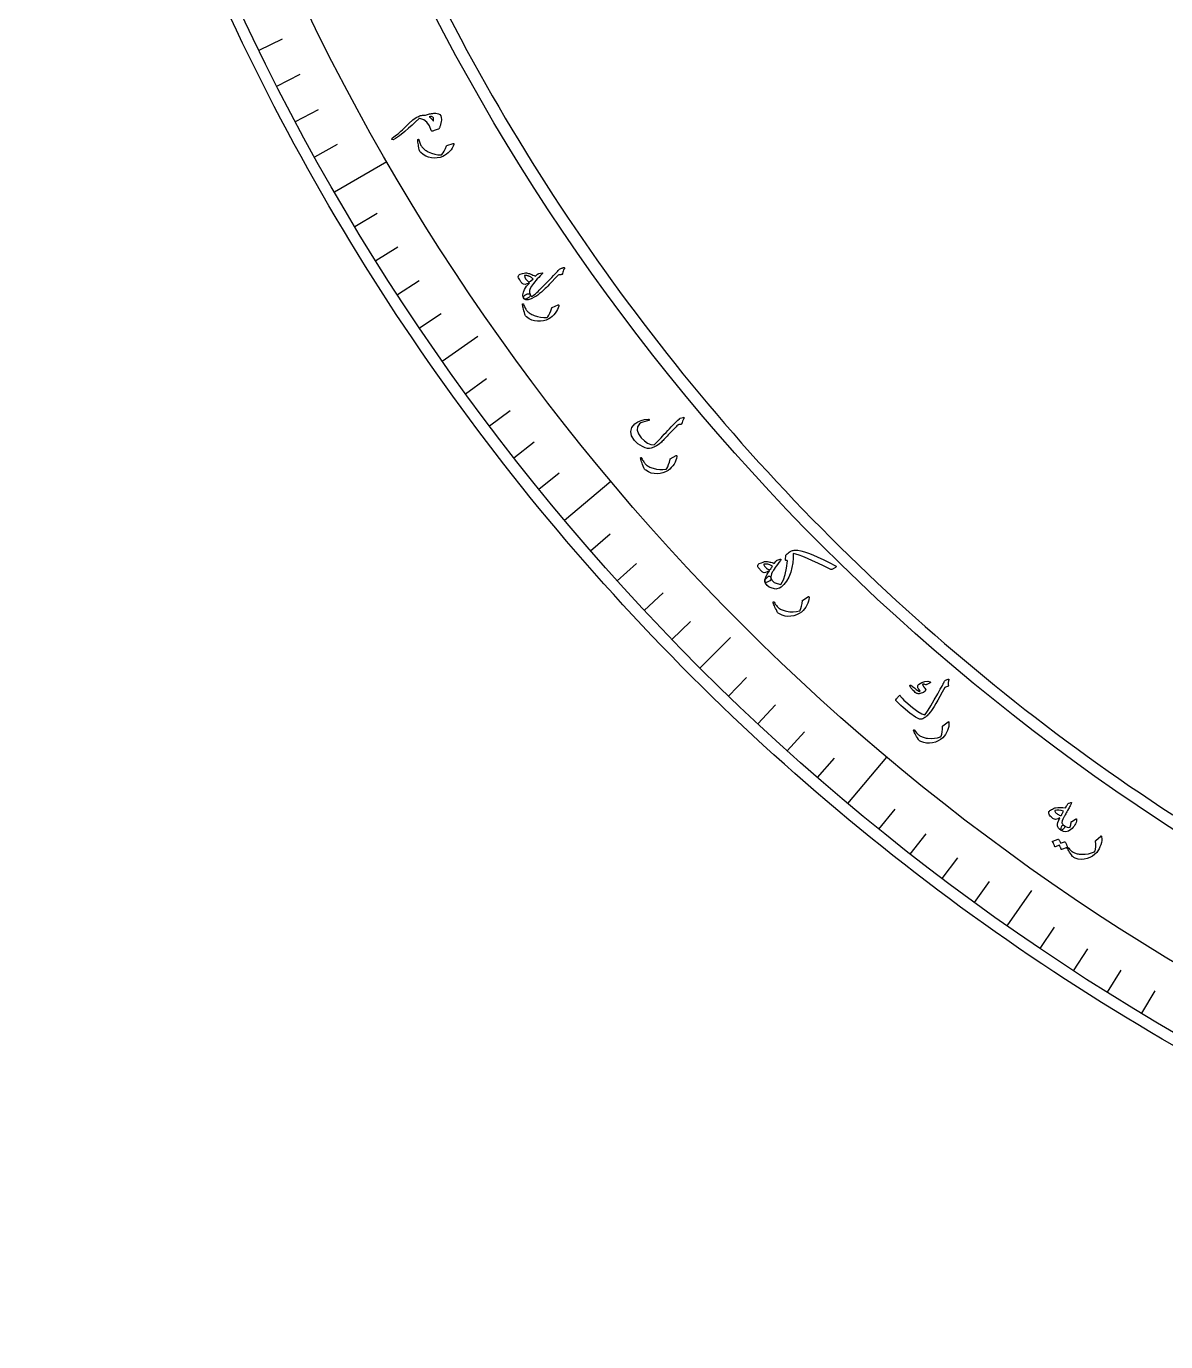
# Model space of a CAD drawing. Header units: millimetres. Extents: x -75 to 75, y -75 to 97.
# Drawn here: x -74.62 to -37.65, y -74.62 to -31.94 of the extents above; entities that cross this region are included whole.
import ezdxf

# ---------------------------------------------------------------- set-up
doc = ezdxf.new("R2010")
doc.units = ezdxf.units.MM
for name, color, linetype in [('CUT_INNER', 6, 'Continuous'), ('CUT_OUTER', 1, 'Continuous'), ('ENGRAVE', 7, 'Continuous'), ('ENGRAVE_FINE', 8, 'Continuous'), ('TEXT', 5, 'Continuous')]:
    doc.layers.add(name, color=color, linetype=linetype)

msp = doc.modelspace()

# ---------------------------------------------------------------- linework, layer by layer
at = {"layer": 'CUT_INNER'}
msp.add_lwpolyline([(-60.9143, -31.6045), (-60.7192, -31.9776), (-60.5218, -32.3496), (-60.3222, -32.7203), (-60.1203, -33.0899), (-59.9161, -33.4581), (-59.7097, -33.8251), (-59.501, -34.1909), (-59.2901, -34.5553), (-59.077, -34.9185), (-58.8616, -35.2803), (-58.644, -35.6408), (-58.4243, -36), (-58.2023, -36.3578), (-57.9781, -36.7142), (-57.7517, -37.0693), (-57.5232, -37.4229), (-57.2925, -37.7752), (-57.0596, -38.126), (-56.8246, -38.4754), (-56.5874, -38.8233), (-56.3482, -39.1698), (-56.1068, -39.5148), (-55.8632, -39.8584), (-55.6176, -40.2004), (-55.3699, -40.5409), (-55.1201, -40.8799), (-54.8682, -41.2173), (-54.6143, -41.5532), (-54.3583, -41.8875), (-54.1003, -42.2203), (-53.8402, -42.5514), (-53.5781, -42.881), (-53.314, -43.2089), (-53.0478, -43.5352), (-52.7797, -43.8599), (-52.5096, -44.1829), (-52.2375, -44.5043), (-51.9635, -44.824), (-51.6874, -45.142), (-51.4095, -45.4583), (-51.1296, -45.7729), (-50.8478, -46.0857), (-50.564, -46.3969), (-50.2784, -46.7062), (-49.9909, -47.0139), (-49.7015, -47.3197), (-49.4102, -47.6238), (-49.117, -47.9261), (-48.822, -48.2265), (-48.5252, -48.5252), (-48.2265, -48.822), (-47.9261, -49.117), (-47.6238, -49.4102), (-47.3197, -49.7015), (-47.0139, -49.9909), (-46.7062, -50.2784), (-46.3969, -50.564), (-46.0857, -50.8478), (-45.7729, -51.1296), (-45.4583, -51.4095), (-45.142, -51.6874), (-44.824, -51.9635), (-44.5043, -52.2375), (-44.1829, -52.5096), (-43.8599, -52.7797), (-43.5352, -53.0478), (-43.2089, -53.314), (-42.881, -53.5781), (-42.5514, -53.8402), (-42.2203, -54.1003), (-41.8875, -54.3583), (-41.5532, -54.6143), (-41.2173, -54.8682), (-40.8799, -55.1201), (-40.5409, -55.3699), (-40.2004, -55.6176), (-39.8584, -55.8632), (-39.5148, -56.1068), (-39.1698, -56.3482), (-38.8233, -56.5874), (-38.4754, -56.8246), (-38.126, -57.0596), (-37.7752, -57.2925), (-37.4229, -57.5232)], dxfattribs=at)
at = {"layer": 'CUT_OUTER'}
msp.add_lwpolyline([(-37.3671, -65.0285), (-37.7654, -64.798), (-38.1623, -64.565), (-38.5577, -64.3296), (-38.9517, -64.0918), (-39.3442, -63.8516), (-39.7353, -63.609), (-40.1248, -63.364), (-40.5129, -63.1166), (-40.8994, -62.8669), (-41.2843, -62.6147), (-41.6678, -62.3602), (-42.0496, -62.1034), (-42.4299, -61.8442), (-42.8086, -61.5827), (-43.1856, -61.3189), (-43.561, -61.0527), (-43.9348, -60.7843), (-44.307, -60.5136), (-44.6774, -60.2406), (-45.0462, -59.9653), (-45.4133, -59.6878), (-45.7787, -59.408), (-46.1424, -59.126), (-46.5043, -58.8417), (-46.8645, -58.5553), (-47.2229, -58.2666), (-47.5795, -57.9758), (-47.9343, -57.6828), (-48.2874, -57.3875), (-48.6386, -57.0902), (-48.988, -56.7907), (-49.3355, -56.489), (-49.6812, -56.1852), (-50.025, -55.8793), (-50.3669, -55.5713), (-50.707, -55.2612), (-51.0451, -54.9491), (-51.3813, -54.6348), (-51.7155, -54.3185), (-52.0479, -54.0002), (-52.3782, -53.6798), (-52.7066, -53.3574), (-53.033, -53.033), (-53.3574, -52.7066), (-53.6798, -52.3782), (-54.0002, -52.0479), (-54.3185, -51.7155), (-54.6348, -51.3813), (-54.9491, -51.0451), (-55.2612, -50.707), (-55.5713, -50.3669), (-55.8793, -50.025), (-56.1852, -49.6812), (-56.489, -49.3355), (-56.7907, -48.988), (-57.0902, -48.6386), (-57.3875, -48.2874), (-57.6828, -47.9343), (-57.9758, -47.5795), (-58.2666, -47.2229), (-58.5553, -46.8645), (-58.8417, -46.5043), (-59.126, -46.1424), (-59.408, -45.7787), (-59.6878, -45.4133), (-59.9653, -45.0462), (-60.2406, -44.6774), (-60.5136, -44.307), (-60.7843, -43.9348), (-61.0527, -43.561), (-61.3189, -43.1856), (-61.5827, -42.8086), (-61.8442, -42.4299), (-62.1034, -42.0496), (-62.3602, -41.6678), (-62.6147, -41.2843), (-62.8669, -40.8994), (-63.1166, -40.5129), (-63.364, -40.1248), (-63.609, -39.7353), (-63.8516, -39.3442), (-64.0918, -38.9517), (-64.3296, -38.5577), (-64.565, -38.1623), (-64.798, -37.7654), (-65.0285, -37.3671), (-65.2565, -36.9674), (-65.4821, -36.5663), (-65.7053, -36.1638), (-65.9259, -35.7599), (-66.1441, -35.3548), (-66.3598, -34.9482), (-66.573, -34.5404), (-66.7837, -34.1313), (-66.9918, -33.7208), (-67.1975, -33.3092), (-67.4006, -32.8962), (-67.6012, -32.482), (-67.7992, -32.0666), (-67.9947, -31.65)], dxfattribs=at)
at = {"layer": 'ENGRAVE'}
for points in [[(-64.6207, -37.3087), (-62.9202, -36.327)], [(-61.1231, -42.7988), (-59.9742, -41.9944)], [(-57.1603, -47.9632), (-55.6562, -46.7011)], [(-52.7625, -52.7625), (-51.7708, -51.7708)], [(-47.9632, -57.1603), (-46.7011, -55.6562)], [(-42.7988, -61.1231), (-41.9944, -59.9742)]]:
    msp.add_lwpolyline(points, dxfattribs=at)
for radius in [74.6175, 72.654, 69.0075]:
    msp.add_circle((0, 0), radius, dxfattribs=at)
at = {"layer": 'ENGRAVE_FINE'}
for points in [[(-67.0658, -32.7102), (-66.3094, -32.3413)], [(-66.4847, -33.8756), (-65.7349, -33.4936)], [(-65.8833, -35.0308), (-65.1403, -34.6357)], [(-65.2619, -36.1753), (-64.5259, -35.7673)], [(-63.9597, -38.4309), (-63.2384, -37.9974)], [(-63.2792, -39.5413), (-62.5656, -39.0953)], [(-62.5795, -40.6396), (-61.8738, -40.1813)], [(-61.8607, -41.7256), (-61.1631, -41.255)], [(-60.3668, -43.8591), (-59.686, -43.3644)], [(-59.5922, -44.9059), (-58.9201, -44.3995)], [(-58.7994, -45.9391), (-58.1363, -45.421)], [(-57.9887, -46.9583), (-57.3347, -46.4287)], [(-56.3145, -48.9535), (-55.6795, -48.4014)], [(-55.4516, -49.9289), (-54.8263, -49.3658)], [(-54.5718, -50.889), (-53.9564, -50.3151)], [(-53.6753, -51.8337), (-53.07, -51.2491)], [(-51.8337, -53.6753), (-51.2491, -53.07)], [(-50.889, -54.5718), (-50.3151, -53.9564)], [(-49.9289, -55.4516), (-49.3658, -54.8263)], [(-48.9535, -56.3145), (-48.4014, -55.6795)], [(-46.9583, -57.9887), (-46.4287, -57.3347)], [(-45.9391, -58.7994), (-45.421, -58.1363)], [(-44.9059, -59.5922), (-44.3995, -58.9201)], [(-43.8591, -60.3668), (-43.3644, -59.686)], [(-41.7256, -61.8607), (-41.255, -61.1631)], [(-40.6396, -62.5795), (-40.1813, -61.8738)], [(-39.5413, -63.2792), (-39.0953, -62.5656)], [(-38.4309, -63.9597), (-37.9974, -63.2384)]]:
    msp.add_lwpolyline(points, dxfattribs=at)
at = {"layer": 'TEXT'}
for points in [[(-61.6638, -34.8215), (-61.6318, -34.81), (-61.5995, -34.7994), (-61.5668, -34.7896), (-61.5338, -34.7807), (-61.5006, -34.773), (-61.4673, -34.7668), (-61.4338, -34.7622), (-61.4002, -34.7592), (-61.3365, -34.7586), (-61.283, -34.765), (-61.2397, -34.7783), (-61.2067, -34.7985), (-61.1732, -34.839), (-61.1543, -34.8937), (-61.1497, -34.9627), (-61.1596, -35.046), (-61.1642, -35.0701), (-61.1696, -35.094), (-61.1756, -35.1177), (-61.1824, -35.1411), (-61.1898, -35.1646), (-61.1978, -35.188), (-61.2063, -35.2115), (-61.2155, -35.2351), (-61.2213, -35.2478), (-61.2282, -35.2581), (-61.2362, -35.2661), (-61.2453, -35.2716), (-61.2859, -35.2868), (-61.3223, -35.3002), (-61.3545, -35.3117), (-61.3824, -35.3215), (-61.4057, -35.3292), (-61.4239, -35.335), (-61.4371, -35.3388), (-61.4452, -35.3406), (-61.4567, -35.3401), (-61.4659, -35.3361), (-61.4729, -35.3288), (-61.4775, -35.318), (-61.5387, -35.1653), (-61.6205, -35.0489), (-61.723, -34.9687), (-61.8464, -34.9247), (-61.859, -34.9237), (-61.8701, -34.9253), (-61.8798, -34.9295), (-61.8881, -34.9361), (-61.9929, -35.038), (-62.1033, -35.1415), (-62.2195, -35.2465), (-62.3414, -35.3532), (-62.5088, -35.4907), (-62.6349, -35.5798), (-62.7198, -35.6203), (-62.7636, -35.6123), (-62.767, -35.6008), (-62.7629, -35.5879), (-62.7512, -35.5734), (-62.732, -35.5574), (-62.6898, -35.5275), (-62.6468, -35.495), (-62.6028, -35.4598), (-62.558, -35.422), (-62.5122, -35.3818), (-62.4654, -35.3396), (-62.4177, -35.2954), (-62.369, -35.2491), (-62.2055, -35.0941), (-62.0724, -34.9776), (-61.9698, -34.8994), (-61.8977, -34.8592), (-61.8614, -34.8456), (-61.827, -34.8348), (-61.7944, -34.8266), (-61.7638, -34.8213), (-61.7354, -34.8183), (-61.7092, -34.8173), (-61.6853, -34.8184), (-61.6638, -34.8215)], [(-61.5424, -34.8783), (-61.5258, -34.8913), (-61.5093, -34.9054), (-61.4928, -34.9208), (-61.4764, -34.9374), (-61.46, -34.9551), (-61.4439, -34.9738), (-61.4279, -34.9935), (-61.4121, -35.0143), (-61.406, -34.969), (-61.4059, -34.9329), (-61.4118, -34.9059), (-61.4236, -34.8881), (-61.4469, -34.8721), (-61.4745, -34.8652), (-61.5064, -34.8673), (-61.5424, -34.8783)], [(-60.7638, -35.7402), (-60.76, -35.7393), (-60.7566, -35.739), (-60.7538, -35.7393), (-60.7516, -35.7403), (-60.7482, -35.7451), (-60.7468, -35.7526), (-60.7474, -35.7629), (-60.7502, -35.7758), (-60.77, -35.8318), (-60.7985, -35.887), (-60.8357, -35.9412), (-60.8817, -35.9946), (-60.9346, -36.0463), (-60.99, -36.0916), (-61.048, -36.1305), (-61.1086, -36.163), (-61.196, -36.193), (-61.2864, -36.2105), (-61.3799, -36.2157), (-61.4764, -36.2084), (-61.572, -36.1879), (-61.6609, -36.1522), (-61.7431, -36.1014), (-61.8185, -36.0354), (-61.836, -36.0161), (-61.85, -35.9948), (-61.8607, -35.9715), (-61.8679, -35.9462), (-61.8799, -35.8853), (-61.8902, -35.83), (-61.8988, -35.7804), (-61.9058, -35.7364), (-61.9111, -35.6983), (-61.9147, -35.666), (-61.9165, -35.6396), (-61.9166, -35.6191), (-61.9157, -35.6143), (-61.9143, -35.6104), (-61.9124, -35.6075), (-61.9099, -35.6054), (-61.9062, -35.6038), (-61.9023, -35.6029), (-61.8982, -35.6029), (-61.894, -35.6036), (-61.8901, -35.6055), (-61.8869, -35.6087), (-61.8844, -35.6132), (-61.8827, -35.6191), (-61.8729, -35.6554), (-61.8624, -35.6894), (-61.8513, -35.7212), (-61.8394, -35.7507), (-61.8267, -35.7783), (-61.8131, -35.8041), (-61.7985, -35.8281), (-61.783, -35.8503), (-61.7658, -35.8715), (-61.7461, -35.8923), (-61.7241, -35.9128), (-61.6997, -35.933), (-61.6728, -35.9528), (-61.6432, -35.9721), (-61.611, -35.991), (-61.5762, -36.0093), (-61.4712, -36.0564), (-61.3679, -36.0888), (-61.2666, -36.1064), (-61.1671, -36.1094), (-61.1595, -36.1089), (-61.1518, -36.1065), (-61.144, -36.1022), (-61.1361, -36.096), (-61.0966, -36.047), (-61.0579, -35.9839), (-61.0199, -35.9066), (-60.9825, -35.8153), (-60.9795, -35.8105), (-60.9765, -35.8069), (-60.9733, -35.8044), (-60.9701, -35.8031)], [(-58.2324, -40.3718), (-58.2745, -40.4448), (-58.2952, -40.514), (-58.2946, -40.5794), (-58.2727, -40.6409), (-58.2674, -40.6582), (-58.2696, -40.6766), (-58.2793, -40.6961), (-58.2966, -40.7167), (-58.3068, -40.7261), (-58.3175, -40.7352), (-58.3288, -40.744), (-58.3406, -40.7526), (-58.3529, -40.7605), (-58.3659, -40.7676), (-58.3794, -40.7739), (-58.3936, -40.7793), (-58.4179, -40.7866), (-58.4376, -40.7894), (-58.4529, -40.7878), (-58.4635, -40.7817), (-58.4837, -40.7527), (-58.4979, -40.7212), (-58.5063, -40.6872), (-58.5086, -40.6508), (-58.4926, -40.566), (-58.4519, -40.4739), (-58.3866, -40.3746), (-58.2967, -40.268), (-58.3739, -40.2964), (-58.4357, -40.3102), (-58.482, -40.3095), (-58.5129, -40.2943), (-58.5245, -40.2826), (-58.5362, -40.2697), (-58.548, -40.2559), (-58.5598, -40.2409), (-58.5718, -40.2248), (-58.5841, -40.2074), (-58.5966, -40.1887), (-58.6093, -40.1688), (-58.6315, -40.1313), (-58.6467, -40.1011), (-58.655, -40.0784), (-58.6563, -40.063), (-58.6503, -40.0322), (-58.639, -40.0084), (-58.6223, -39.9914), (-58.6003, -39.9814), (-58.5237, -39.9614), (-58.463, -39.9481), (-58.418, -39.9414), (-58.3888, -39.9413), (-58.3566, -39.9462), (-58.3232, -39.9536), (-58.2888, -39.9634), (-58.2534, -39.9757), (-58.2169, -39.9903), (-58.1794, -40.0075), (-58.1408, -40.027), (-58.1012, -40.049), (-58.0392, -39.991), (-58.0315, -39.9845), (-58.0243, -39.9785), (-58.0177, -39.9731), (-58.0116, -39.9682), (-58.006, -39.9641), (-58.0007, -39.961), (-57.9956, -39.9588), (-57.9909, -39.9577), (-57.886, -39.9361), (-57.8704, -39.9356), (-57.8658, -39.9431), (-57.8724, -39.9586), (-57.89, -39.982), (-57.9425, -40.0329), (-57.9921, -40.0833), (-58.0389, -40.1332), (-58.0828, -40.1826), (-58.124, -40.2313), (-58.1627, -40.2791), (-58.1988, -40.3259), (-58.2324, -40.3718)], [(-57.1893, -39.7668), (-57.1789, -39.7641), (-57.1701, -39.7641), (-57.1629, -39.7669), (-57.1574, -39.7723), (-57.1544, -39.7786), (-57.1539, -39.7856), (-57.1557, -39.7933), (-57.1599, -39.8017), (-57.1843, -39.8411), (-57.2026, -39.8807), (-57.2148, -39.9204), (-57.2207, -39.9602), (-57.2252, -39.975), (-57.2341, -39.9859), (-57.2472, -39.9929), (-57.2648, -39.996), (-57.2746, -39.9965), (-57.2846, -39.9969), (-57.2946, -39.9972), (-57.3047, -39.9974), (-57.3149, -39.9976), (-57.3249, -39.9978), (-57.3348, -39.9982), (-57.3447, -39.9987), (-57.3607, -40.0113), (-57.4017, -40.0518), (-57.4677, -40.1201), (-57.5585, -40.2165), (-57.6084, -40.2695), (-57.6554, -40.3191), (-57.6996, -40.3652), (-57.7409, -40.4077), (-57.7795, -40.4465), (-57.8152, -40.4813), (-57.848, -40.5123), (-57.8779, -40.5394), (-57.9067, -40.5641), (-57.9359, -40.5883), (-57.9655, -40.6118), (-57.9956, -40.6346), (-58.0262, -40.6569), (-58.0576, -40.6787), (-58.0895, -40.7), (-58.1222, -40.7207), (-58.2368, -40.7831), (-58.3316, -40.8139), (-58.4066, -40.813), (-58.4618, -40.7805), (-58.4789, -40.7573), (-58.4854, -40.7338), (-58.4812, -40.7099), (-58.4664, -40.6858), (-58.4447, -40.6635), (-58.4197, -40.6455), (-58.3915, -40.6317), (-58.36, -40.622), (-58.3285, -40.6165), (-58.3037, -40.6175), (-58.2855, -40.6251), (-58.2739, -40.6391), (-58.2667, -40.6512), (-58.2602, -40.662), (-58.2544, -40.6716), (-58.2494, -40.6798), (-58.2447, -40.6868), (-58.2402, -40.6924), (-58.2359, -40.6967), (-58.2317, -40.6996), (-58.2007, -40.6895), (-58.16, -40.6649), (-58.1096, -40.6258), (-58.0495, -40.5723), (-58.0146, -40.5391), (-57.9752, -40.5005), (-57.931, -40.4564), (-57.8823, -40.4069), (-57.8286, -40.3519), (-57.77, -40.2915), (-57.7062, -40.2258), (-57.6375, -40.1546), (-57.5703, -40.085), (-57.5114, -40.0237), (-57.4607, -39.9707), (-57.4183, -39.9261), (-57.3841, -39.8898), (-57.3581, -39.8621), (-57.3401, -39.8429), (-57.3304, -39.8321), (-57.3167, -39.8193), (-57.3004, -39.8082), (-57.2814, -39.7986), (-57.2596, -39.7905), (-57.2482, -39.7874), (-57.2375, -39.7843), (-57.2276, -39.7812), (-57.2184, -39.7782), (-57.21, -39.7753), (-57.2023, -39.7724), (-57.1954, -39.7696), (-57.1893, -39.7668)], [(-58.1791, -40.1281), (-58.1912, -40.1183), (-58.2041, -40.1084), (-58.2177, -40.0984), (-58.2321, -40.0882), (-58.2474, -40.0782), (-58.2639, -40.0687), (-58.2817, -40.0598), (-58.3007, -40.0514), (-58.3194, -40.0432), (-58.3383, -40.0364), (-58.3572, -40.0309), (-58.3761, -40.0267), (-58.395, -40.0239), (-58.4138, -40.0227), (-58.4326, -40.0229), (-58.4512, -40.0247), (-58.4419, -40.0765), (-58.4173, -40.127), (-58.3773, -40.1762), (-58.3219, -40.224), (-58.3092, -40.2287), (-58.2943, -40.228), (-58.277, -40.2218), (-58.2575, -40.2103)], [(-57.3612, -40.9793), (-57.3574, -40.978), (-57.3541, -40.9775), (-57.3513, -40.9776), (-57.349, -40.9783), (-57.3451, -40.9828), (-57.3431, -40.9902), (-57.3428, -41.0004), (-57.3444, -41.0136), (-57.3591, -41.0711), (-57.3827, -41.1286), (-57.415, -41.1859), (-57.456, -41.2431), (-57.5041, -41.2993), (-57.5553, -41.3493), (-57.6097, -41.3932), (-57.6672, -41.431), (-57.7516, -41.4685), (-57.8401, -41.4941), (-57.9327, -41.5075), (-58.0295, -41.5088), (-58.1265, -41.4968), (-58.2182, -41.4691), (-58.3046, -41.4257), (-58.3855, -41.3667), (-58.4047, -41.349), (-58.4206, -41.329), (-58.4332, -41.3068), (-58.4427, -41.2823), (-58.46, -41.2226), (-58.4751, -41.1685), (-58.4881, -41.1198), (-58.499, -41.0767), (-58.5077, -41.0391), (-58.5141, -41.0072), (-58.5182, -40.9811), (-58.5201, -40.9607), (-58.5196, -40.9558), (-58.5186, -40.9519), (-58.5169, -40.9488), (-58.5146, -40.9465), (-58.5111, -40.9445), (-58.5073, -40.9433), (-58.5033, -40.9429), (-58.499, -40.9433), (-58.4949, -40.9448), (-58.4914, -40.9477), (-58.4886, -40.952), (-58.4863, -40.9577), (-58.4734, -40.993), (-58.46, -41.0259), (-58.446, -41.0566), (-58.4316, -41.085), (-58.4165, -41.1113), (-58.4007, -41.1358), (-58.384, -41.1584), (-58.3665, -41.1792), (-58.3475, -41.1988), (-58.3261, -41.2178), (-58.3024, -41.2363), (-58.2763, -41.2542), (-58.2477, -41.2715), (-58.2166, -41.2882), (-58.1828, -41.3041), (-58.1466, -41.3193), (-58.0377, -41.3569), (-57.932, -41.38), (-57.8295, -41.3886), (-57.7301, -41.3828), (-57.7226, -41.3816), (-57.7151, -41.3785), (-57.7077, -41.3735), (-57.7004, -41.3667), (-57.6654, -41.3144), (-57.6325, -41.2481), (-57.6014, -41.1677), (-57.5723, -41.0734), (-57.5698, -41.0684), (-57.5671, -41.0645), (-57.5642, -41.0618), (-57.5611, -41.0603)], [(-53.3058, -44.6265), (-53.2986, -44.6252), (-53.2921, -44.6258), (-53.2863, -44.6284), (-53.2813, -44.6329), (-53.2779, -44.6388), (-53.277, -44.6455), (-53.2785, -44.6528), (-53.2825, -44.6609), (-53.307, -44.7065), (-53.3257, -44.7489), (-53.3385, -44.7882), (-53.3454, -44.8242), (-53.3488, -44.836), (-53.3566, -44.8451), (-53.3687, -44.8514), (-53.3853, -44.855), (-53.394, -44.8557), (-53.4024, -44.8565), (-53.4104, -44.8574), (-53.4181, -44.8582), (-53.4253, -44.8591), (-53.4319, -44.8597), (-53.438, -44.8602), (-53.4435, -44.8606), (-53.4532, -44.8617), (-53.4631, -44.865), (-53.4733, -44.8704), (-53.4836, -44.8781), (-53.5098, -44.9033), (-53.538, -44.9312), (-53.5682, -44.9618), (-53.6004, -44.9951), (-53.6347, -45.031), (-53.6712, -45.0694), (-53.7098, -45.1103), (-53.7506, -45.1538), (-53.7908, -45.1978), (-53.8288, -45.2389), (-53.8647, -45.277), (-53.8984, -45.3121), (-53.9301, -45.3444), (-53.9596, -45.3741), (-53.9871, -45.4012), (-54.0125, -45.4258), (-54.0905, -45.4949), (-54.1715, -45.552), (-54.2556, -45.5968), (-54.3428, -45.6293), (-54.4019, -45.6391), (-54.4685, -45.6337), (-54.5429, -45.6129), (-54.6249, -45.5767), (-54.7059, -45.5308), (-54.7761, -45.4827), (-54.8354, -45.4324), (-54.8838, -45.3799), (-54.9785, -45.2266), (-55.0079, -45.0855), (-54.9721, -44.9567), (-54.8712, -44.8402), (-54.7778, -44.7757), (-54.6733, -44.7285), (-54.5577, -44.6985), (-54.4311, -44.6857), (-54.423, -44.6859), (-54.4165, -44.6878), (-54.4116, -44.6914), (-54.4084, -44.6968), (-54.4062, -44.7034), (-54.4056, -44.7093), (-54.4066, -44.7145), (-54.4092, -44.719), (-54.4139, -44.7246), (-54.4194, -44.7288), (-54.4258, -44.7316), (-54.4329, -44.7331), (-54.5358, -44.7555), (-54.6185, -44.7805), (-54.6811, -44.8082), (-54.7234, -44.8387), (-54.7878, -44.9369), (-54.8002, -45.0452), (-54.7603, -45.1635), (-54.6681, -45.2917), (-54.5656, -45.3912), (-54.461, -45.4612), (-54.3546, -45.5017), (-54.2464, -45.5126), (-54.2193, -45.4878), (-54.1884, -45.4581), (-54.1534, -45.4236), (-54.1145, -45.3842), (-54.0716, -45.3398), (-54.0247, -45.2901), (-53.9738, -45.2353), (-53.9189, -45.1752), (-53.8616, -45.1139), (-53.8049, -45.0539), (-53.749, -44.9952), (-53.6937, -44.9377), (-53.6389, -44.8816), (-53.5847, -44.8269), (-53.5309, -44.7737), (-53.4777, -44.7219), (-53.4283, -44.6698), (-53.4218, -44.6649), (-53.4152, -44.6609), (-53.4085, -44.6578), (-53.4018, -44.6557)], [(-53.5318, -45.8688), (-53.5282, -45.8672), (-53.525, -45.8663), (-53.5222, -45.8662), (-53.5198, -45.8667), (-53.5156, -45.8709), (-53.5129, -45.878), (-53.5117, -45.8882), (-53.5121, -45.9015), (-53.5218, -45.9601), (-53.5401, -46.0194), (-53.5673, -46.0793), (-53.6031, -46.1399), (-53.6461, -46.2001), (-53.6927, -46.2545), (-53.743, -46.303), (-53.7969, -46.3456), (-53.8777, -46.3905), (-53.9636, -46.4237), (-54.0547, -46.4452), (-54.151, -46.4551), (-54.2487, -46.4516), (-54.3425, -46.4321), (-54.4323, -46.3965), (-54.5182, -46.3449), (-54.5388, -46.3289), (-54.5564, -46.3104), (-54.5709, -46.2894), (-54.5825, -46.2658), (-54.605, -46.2079), (-54.6249, -46.1553), (-54.6421, -46.108), (-54.6567, -46.0659), (-54.6686, -46.0293), (-54.6778, -45.9981), (-54.6842, -45.9724), (-54.6879, -45.9523), (-54.6879, -45.9474), (-54.6872, -45.9433), (-54.6858, -45.9401), (-54.6837, -45.9377), (-54.6804, -45.9354), (-54.6767, -45.9338), (-54.6727, -45.9331), (-54.6684, -45.9331), (-54.6642, -45.9342), (-54.6605, -45.9368), (-54.6573, -45.9409), (-54.6545, -45.9463), (-54.6386, -45.9803), (-54.6223, -46.012), (-54.6057, -46.0413), (-54.5888, -46.0683), (-54.5715, -46.0932), (-54.5535, -46.1162), (-54.535, -46.1373), (-54.5157, -46.1564), (-54.4951, -46.1742), (-54.4721, -46.1913), (-54.4468, -46.2076), (-54.4192, -46.2232), (-54.3892, -46.2379), (-54.3567, -46.2518), (-54.3218, -46.2646), (-54.2843, -46.2766), (-54.1726, -46.3045), (-54.0652, -46.3182), (-53.9623, -46.3177), (-53.8639, -46.3032), (-53.8565, -46.3013), (-53.8493, -46.2976), (-53.8424, -46.292), (-53.8357, -46.2845), (-53.8055, -46.2294), (-53.7785, -46.1604), (-53.7546, -46.0777), (-53.7339, -45.9811), (-53.7318, -45.9759), (-53.7295, -45.9718), (-53.7268, -45.9688), (-53.7239, -45.967)], [(-48.3602, -49.4398), (-48.3427, -49.4516), (-48.3371, -49.4646), (-48.3434, -49.4788), (-48.3617, -49.4941), (-48.4423, -49.5443), (-48.4638, -49.5564), (-48.4827, -49.5635), (-48.499, -49.5659), (-48.5128, -49.5634), (-48.7325, -49.4562), (-48.9331, -49.3603), (-49.1145, -49.2762), (-49.2769, -49.2039), (-49.4204, -49.144), (-49.5448, -49.097), (-49.6504, -49.0631), (-49.7371, -49.0424), (-49.737, -49.1917), (-49.7506, -49.3419), (-49.778, -49.493), (-49.8191, -49.645), (-49.8807, -49.8082), (-49.9531, -49.9442), (-50.0365, -50.0529), (-50.1311, -50.1341), (-50.1806, -50.1635), (-50.2254, -50.1836), (-50.2653, -50.1945), (-50.3004, -50.196), (-50.4176, -50.1736), (-50.5132, -50.1339), (-50.5872, -50.0771), (-50.6395, -50.0034), (-50.6524, -49.9623), (-50.6496, -49.9199), (-50.6312, -49.8762), (-50.5971, -49.8312), (-50.5651, -49.8002), (-50.5363, -49.7824), (-50.5107, -49.7777), (-50.4884, -49.7862), (-50.4811, -49.7943), (-50.474, -49.8067), (-50.4671, -49.8234), (-50.4604, -49.8443), (-50.4232, -49.9211), (-50.3569, -49.9802), (-50.2615, -50.0216), (-50.1371, -50.0449), (-50.0573, -49.9005), (-49.996, -49.7252), (-49.9527, -49.5192), (-49.9273, -49.2826), (-49.9282, -49.2775), (-49.9309, -49.2738), (-49.9355, -49.2715), (-49.942, -49.2708), (-49.9715, -49.2677), (-49.978, -49.2666), (-49.9825, -49.2632), (-49.9853, -49.2577), (-49.9861, -49.2499), (-49.9754, -49.0993), (-49.9709, -49.0916), (-49.9574, -49.0772), (-49.9349, -49.0563), (-49.9036, -49.0287), (-49.8692, -49.0005), (-49.8394, -48.9788), (-49.8141, -48.9638), (-49.7934, -48.9553), (-49.7643, -48.9473), (-49.7362, -48.9409), (-49.7092, -48.936), (-49.6833, -48.9327), (-49.6582, -48.9308), (-49.6341, -48.9303), (-49.6107, -48.9312), (-49.5883, -48.9334), (-49.4894, -48.9543), (-49.375, -48.9875), (-49.245, -49.033), (-49.0994, -49.0907), (-48.9382, -49.1603), (-48.7613, -49.2419), (-48.5687, -49.3351), (-48.3602, -49.4398)], [(-50.4604, -49.8443), (-50.462, -49.8724), (-50.4755, -49.8999), (-50.5009, -49.9271), (-50.5382, -49.9537), (-50.585, -49.9785), (-50.6197, -49.9898), (-50.6423, -49.9876), (-50.6528, -49.972), (-50.6538, -49.8998), (-50.6305, -49.8145), (-50.5828, -49.7162), (-50.5109, -49.6048), (-50.5813, -49.6417), (-50.6387, -49.6632), (-50.6832, -49.6695), (-50.7148, -49.6604), (-50.7275, -49.6514), (-50.7405, -49.641), (-50.7537, -49.6292), (-50.7672, -49.6159), (-50.7811, -49.6016), (-50.7954, -49.5864), (-50.8101, -49.5703), (-50.8253, -49.5534), (-50.8505, -49.5221), (-50.8689, -49.4959), (-50.8804, -49.4748), (-50.8852, -49.4588), (-50.8828, -49.4283), (-50.8752, -49.4037), (-50.8622, -49.3848), (-50.8439, -49.3718), (-50.7704, -49.3418), (-50.7111, -49.3204), (-50.666, -49.3077), (-50.6352, -49.3036), (-50.601, -49.305), (-50.5665, -49.308), (-50.5318, -49.3129), (-50.4968, -49.3194), (-50.4613, -49.3278), (-50.425, -49.3381), (-50.3878, -49.3504), (-50.3499, -49.3646), (-50.2988, -49.2998), (-50.2882, -49.2865), (-50.2774, -49.276), (-50.2665, -49.2682), (-50.2554, -49.2632), (-50.1573, -49.2284), (-50.1426, -49.2267), (-50.1371, -49.2333), (-50.1407, -49.2482), (-50.1534, -49.2713), (-50.2023, -49.3365), (-50.2467, -49.3967), (-50.2868, -49.4518), (-50.3224, -49.5019), (-50.3533, -49.547), (-50.3792, -49.5872), (-50.4002, -49.6226), (-50.4163, -49.6531), (-50.4394, -49.7072), (-50.4544, -49.7571), (-50.4615, -49.8028), (-50.4604, -49.8443)], [(-50.4101, -49.4559), (-50.4912, -49.4163), (-50.5648, -49.3924), (-50.631, -49.3843), (-50.6898, -49.3919), (-50.6862, -49.4106), (-50.678, -49.4311), (-50.6652, -49.4532), (-50.6477, -49.4771), (-50.6364, -49.4897), (-50.6246, -49.5019), (-50.6122, -49.5137), (-50.5992, -49.5252), (-50.5855, -49.5361), (-50.5709, -49.5463), (-50.5553, -49.5557), (-50.5387, -49.5644), (-50.5149, -49.5697), (-50.4905, -49.5612), (-50.4656, -49.539), (-50.4402, -49.5031), (-50.4299, -49.4852), (-50.4214, -49.4714), (-50.4148, -49.4616), (-50.4101, -49.4559)], [(-49.2452, -50.4432), (-49.2417, -50.4413), (-49.2385, -50.4402), (-49.2358, -50.4398), (-49.2333, -50.4401), (-49.2288, -50.4438), (-49.2255, -50.4507), (-49.2234, -50.4608), (-49.2226, -50.474), (-49.227, -50.5333), (-49.2401, -50.5939), (-49.2617, -50.656), (-49.2921, -50.7196), (-49.3295, -50.7834), (-49.3711, -50.8417), (-49.4169, -50.8945), (-49.4668, -50.9417), (-49.5433, -50.9936), (-49.6259, -51.0343), (-49.7147, -51.0638), (-49.8098, -51.0822), (-49.9074, -51.0874), (-50.0026, -51.0763), (-50.0952, -51.0489), (-50.1853, -51.005), (-50.2072, -50.991), (-50.2264, -50.9741), (-50.2428, -50.9545), (-50.2564, -50.932), (-50.284, -50.8763), (-50.3084, -50.8257), (-50.3298, -50.7801), (-50.3481, -50.7395), (-50.3632, -50.7041), (-50.3751, -50.6738), (-50.3838, -50.6488), (-50.3893, -50.6291), (-50.3897, -50.6242), (-50.3893, -50.6201), (-50.3882, -50.6168), (-50.3864, -50.6142), (-50.3832, -50.6116), (-50.3797, -50.6097), (-50.3758, -50.6086), (-50.3715, -50.6082), (-50.3672, -50.609), (-50.3633, -50.6112), (-50.3597, -50.615), (-50.3565, -50.6202), (-50.3376, -50.6526), (-50.3186, -50.6827), (-50.2994, -50.7104), (-50.2802, -50.7359), (-50.2608, -50.7591), (-50.2408, -50.7804), (-50.2205, -50.7997), (-50.1996, -50.8171), (-50.1774, -50.833), (-50.153, -50.848), (-50.1264, -50.862), (-50.0975, -50.8751), (-50.0664, -50.8871), (-50.0328, -50.898), (-49.9968, -50.9077), (-49.9584, -50.9163), (-49.8446, -50.9341), (-49.7365, -50.9382), (-49.6341, -50.9286), (-49.5373, -50.9054), (-49.5301, -50.9029), (-49.5233, -50.8986), (-49.5169, -50.8923), (-49.5109, -50.8843), (-49.4857, -50.8267), (-49.4649, -50.7556), (-49.4485, -50.6711), (-49.4364, -50.5731), (-49.4348, -50.5677), (-49.4328, -50.5634), (-49.4305, -50.5602), (-49.4277, -50.5581)], [(-44.6922, -53.1467), (-44.6978, -53.1713), (-44.7022, -53.1954), (-44.7055, -53.219), (-44.7076, -53.2419), (-44.7085, -53.2644), (-44.708, -53.2865), (-44.7061, -53.3082), (-44.7029, -53.3294), (-44.7033, -53.3395), (-44.7077, -53.348), (-44.7161, -53.3548), (-44.7285, -53.36), (-44.7974, -53.3843), (-44.8046, -53.3872), (-44.8103, -53.3899), (-44.8145, -53.3925), (-44.8172, -53.395), (-44.9005, -53.5472), (-44.9765, -53.6841), (-45.0452, -53.8057), (-45.1067, -53.9119), (-45.1611, -54.0025), (-45.2084, -54.0774), (-45.2486, -54.1365), (-45.2817, -54.1798), (-45.3476, -54.2587), (-45.3699, -54.2825), (-45.3935, -54.3054), (-45.4184, -54.3274), (-45.4446, -54.3485), (-45.4722, -54.3685), (-45.5013, -54.3875), (-45.5319, -54.4054), (-45.564, -54.4223), (-45.6445, -54.4196), (-45.7733, -54.3553), (-45.9501, -54.2292), (-46.1743, -54.0407), (-46.2417, -53.9788), (-46.3025, -53.9198), (-46.3567, -53.8635), (-46.4043, -53.8101), (-46.4074, -53.8038), (-46.4082, -53.7977), (-46.4068, -53.7918), (-46.4031, -53.7861), (-46.3836, -53.7606), (-46.3656, -53.7374), (-46.3493, -53.7168), (-46.3345, -53.6985), (-46.3211, -53.6825), (-46.309, -53.6686), (-46.2981, -53.6567), (-46.2885, -53.6468), (-46.2827, -53.6415), (-46.2778, -53.6401), (-46.2737, -53.6424), (-46.2705, -53.6485), (-46.2429, -53.6918), (-46.202, -53.7413), (-46.1477, -53.7971), (-46.08, -53.8591), (-45.8713, -54.0368), (-45.6993, -54.1654), (-45.5643, -54.2452), (-45.4667, -54.2766), (-45.4258, -54.2276), (-45.3612, -54.1303), (-45.2729, -53.9849), (-45.1608, -53.7913), (-45.0496, -53.5965), (-44.9659, -53.4489), (-44.9098, -53.3482), (-44.8814, -53.2945), (-44.8739, -53.2795), (-44.867, -53.2655), (-44.8606, -53.2524), (-44.8546, -53.2403), (-44.8492, -53.2293), (-44.8444, -53.2194), (-44.8403, -53.2107), (-44.8368, -53.2032), (-44.8283, -53.1875), (-44.818, -53.1744), (-44.8058, -53.164), (-44.7917, -53.1561), (-44.7104, -53.1204), (-44.7045, -53.1183), (-44.6996, -53.1179), (-44.6956, -53.119), (-44.6927, -53.1216), (-44.6907, -53.1269), (-44.6899, -53.1328), (-44.6904, -53.1394), (-44.6922, -53.1467)], [(-45.2912, -53.2114), (-45.2885, -53.2143), (-45.287, -53.2177), (-45.2865, -53.2216), (-45.2871, -53.2259), (-45.2887, -53.2289), (-45.2908, -53.2317), (-45.2934, -53.2345), (-45.2966, -53.2371), (-45.4019, -53.2934), (-45.4133, -53.2986), (-45.4231, -53.3015), (-45.4315, -53.3023), (-45.4383, -53.301), (-45.4631, -53.2897), (-45.4863, -53.2828), (-45.5082, -53.2801), (-45.5286, -53.2818), (-45.5357, -53.2858), (-45.538, -53.2945), (-45.5356, -53.308), (-45.5283, -53.3263), (-45.522, -53.3369), (-45.5154, -53.3476), (-45.5082, -53.3584), (-45.5006, -53.3692), (-45.4924, -53.3801), (-45.4835, -53.3913), (-45.474, -53.4027), (-45.4638, -53.4143), (-45.4379, -53.4654), (-45.4545, -53.511), (-45.5136, -53.5511), (-45.6152, -53.5857), (-45.6503, -53.5918), (-45.681, -53.5937), (-45.7075, -53.5913), (-45.7296, -53.5846), (-45.7504, -53.5732), (-45.7762, -53.5538), (-45.8067, -53.5265), (-45.8422, -53.4911), (-45.8599, -53.4727), (-45.8761, -53.4544), (-45.8908, -53.4365), (-45.904, -53.4187), (-45.9159, -53.4016), (-45.9269, -53.3852), (-45.9368, -53.3698), (-45.9457, -53.3551), (-45.9497, -53.3443), (-45.9509, -53.3347), (-45.9495, -53.3265), (-45.9454, -53.3195), (-45.939, -53.3141), (-45.9322, -53.3122), (-45.9249, -53.3137), (-45.9172, -53.3188), (-45.8939, -53.3363), (-45.8677, -53.3565), (-45.8388, -53.3795), (-45.807, -53.4052), (-45.7477, -53.4531), (-45.6995, -53.4883), (-45.6625, -53.5108), (-45.6366, -53.5206), (-45.6324, -53.5209), (-45.6289, -53.5196), (-45.626, -53.5167), (-45.6239, -53.5122), (-45.6233, -53.5087), (-45.6241, -53.5044), (-45.6262, -53.4993), (-45.6298, -53.4934), (-45.6662, -53.4429), (-45.6807, -53.4209), (-45.691, -53.3997), (-45.6972, -53.3792), (-45.6992, -53.3595), (-45.698, -53.3395), (-45.6927, -53.3223), (-45.6833, -53.3079), (-45.6698, -53.2963), (-45.5638, -53.231), (-45.4654, -53.1951), (-45.3746, -53.1886), (-45.2912, -53.2114)], [(-44.7099, -54.5035), (-44.7066, -54.5013), (-44.7035, -54.4999), (-44.7008, -54.4992), (-44.6984, -54.4994), (-44.6935, -54.5027), (-44.6896, -54.5093), (-44.6867, -54.5191), (-44.6848, -54.5322), (-44.684, -54.5916), (-44.6918, -54.6532), (-44.7081, -54.717), (-44.7328, -54.7829), (-44.7646, -54.8497), (-44.801, -54.9113), (-44.8421, -54.9679), (-44.8877, -55.0193), (-44.9594, -55.0775), (-45.0382, -55.1252), (-45.1242, -55.1623), (-45.2173, -55.1888), (-45.3141, -55.2024), (-45.4098, -55.1996), (-45.5045, -55.1802), (-45.598, -55.1443), (-45.6211, -55.1322), (-45.6417, -55.1171), (-45.6597, -55.0989), (-45.6752, -55.0777), (-45.7074, -55.0246), (-45.7362, -54.9763), (-45.7614, -54.9327), (-45.7831, -54.8938), (-45.8013, -54.8598), (-45.8157, -54.8307), (-45.8265, -54.8066), (-45.8337, -54.7873), (-45.8345, -54.7825), (-45.8345, -54.7784), (-45.8337, -54.775), (-45.8321, -54.7722), (-45.8292, -54.7694), (-45.8259, -54.7672), (-45.8221, -54.7658), (-45.8178, -54.7651), (-45.8135, -54.7654), (-45.8094, -54.7673), (-45.8055, -54.7708), (-45.8018, -54.7757), (-45.7802, -54.8064), (-45.7586, -54.8347), (-45.7372, -54.8607), (-45.7159, -54.8843), (-45.6945, -54.9058), (-45.6728, -54.9253), (-45.6508, -54.9428), (-45.6285, -54.9583), (-45.6051, -54.9723), (-45.5795, -54.9851), (-45.5517, -54.9967), (-45.5218, -55.0073), (-45.4897, -55.0165), (-45.4553, -55.0245), (-45.4186, -55.0311), (-45.3797, -55.0363), (-45.2648, -55.0443), (-45.1567, -55.039), (-45.0555, -55.0206), (-44.9611, -54.9891), (-44.9541, -54.986), (-44.9477, -54.9811), (-44.9419, -54.9744), (-44.9366, -54.9658), (-44.9164, -54.9063), (-44.9019, -54.8337), (-44.8928, -54.748), (-44.8893, -54.6493), (-44.8881, -54.6438), (-44.8865, -54.6394), (-44.8844, -54.636), (-44.8818, -54.6337)], [(-40.7334, -57.1244), (-40.7158, -57.1208), (-40.7071, -57.1251), (-40.7071, -57.1373), (-40.716, -57.1574), (-40.7223, -57.1688), (-40.731, -57.1847), (-40.7418, -57.2051), (-40.755, -57.23), (-40.7706, -57.2596), (-40.789, -57.294), (-40.8101, -57.3332), (-40.8341, -57.3771), (-40.8575, -57.4204), (-40.8786, -57.4591), (-40.8972, -57.4932), (-40.9133, -57.5228), (-40.927, -57.5478), (-40.938, -57.568), (-40.9465, -57.5834), (-40.9524, -57.5941), (-40.988, -57.6626), (-41.0097, -57.72), (-41.0178, -57.7662), (-41.012, -57.8013), (-41.0034, -57.8195), (-40.9897, -57.8371), (-40.9711, -57.854), (-40.9475, -57.8702), (-40.9352, -57.8823), (-40.9293, -57.8965), (-40.9299, -57.913), (-40.9368, -57.9317), (-40.9487, -57.9517), (-40.9629, -57.9704), (-40.9794, -57.9878), (-40.9982, -58.0039), (-41.0163, -58.0161), (-41.0321, -58.0236), (-41.0455, -58.0263), (-41.0565, -58.0243), (-41.1013, -57.992), (-41.1343, -57.9563), (-41.1556, -57.9174), (-41.1652, -57.8752), (-41.1628, -57.825), (-41.1487, -57.7666), (-41.1229, -57.7001), (-41.0856, -57.6255), (-41.1389, -57.6491), (-41.1864, -57.6637), (-41.2281, -57.6692), (-41.264, -57.6656), (-41.2884, -57.656), (-41.3141, -57.6407), (-41.3412, -57.6195), (-41.3695, -57.5925), (-41.3974, -57.5612), (-41.419, -57.5324), (-41.4343, -57.5062), (-41.4433, -57.4825), (-41.4471, -57.4586), (-41.4458, -57.4374), (-41.4393, -57.419), (-41.4276, -57.4033), (-41.4094, -57.3864), (-41.3869, -57.3693), (-41.3601, -57.3521), (-41.329, -57.3348), (-41.2965, -57.3183), (-41.2695, -57.3059), (-41.248, -57.2977), (-41.2321, -57.2935), (-41.1546, -57.2852), (-41.0748, -57.2825), (-40.9925, -57.2853), (-40.9079, -57.2936), (-40.8868, -57.2592), (-40.8682, -57.2298), (-40.8521, -57.2053), (-40.8387, -57.1858), (-40.8261, -57.1703), (-40.8129, -57.1578), (-40.799, -57.1484), (-40.7844, -57.1421)], [(-40.9703, -57.4062), (-41.0472, -57.3833), (-41.1183, -57.372), (-41.1835, -57.3721), (-41.2429, -57.3839), (-41.2487, -57.3871), (-41.2518, -57.3917), (-41.2522, -57.3975), (-41.25, -57.4046), (-41.2377, -57.4249), (-41.2226, -57.4446), (-41.2047, -57.4635), (-41.184, -57.4816), (-41.1605, -57.499), (-41.1342, -57.5157), (-41.1051, -57.5316), (-41.0732, -57.5467), (-41.0678, -57.5484), (-41.0615, -57.5493), (-41.0542, -57.5492), (-41.0459, -57.5482), (-41.0369, -57.5334), (-41.0278, -57.5179), (-41.0186, -57.5014), (-41.0092, -57.4841), (-40.9997, -57.4659), (-40.9901, -57.4469), (-40.9803, -57.427), (-40.9703, -57.4062)], [(-40.6981, -57.7356), (-40.5753, -57.663), (-40.56, -57.6563), (-40.5496, -57.6574), (-40.544, -57.6663), (-40.5433, -57.683), (-40.5507, -57.7262), (-40.5625, -57.7685), (-40.5786, -57.8098), (-40.5992, -57.85), (-40.6244, -57.8894), (-40.6546, -57.9281), (-40.6897, -57.966), (-40.7298, -58.0031), (-40.81, -58.0567), (-40.8912, -58.0781), (-40.9734, -58.0673), (-41.0565, -58.0243), (-41.0613, -58.0127), (-41.0587, -57.99), (-41.0485, -57.9563), (-41.0308, -57.9115), (-41.019, -57.8891), (-41.0066, -57.8727), (-40.9935, -57.8622), (-40.9798, -57.8576), (-40.9716, -57.8579), (-40.9635, -57.8601), (-40.9555, -57.8642), (-40.9475, -57.8702), (-40.8988, -57.9023), (-40.8507, -57.9219), (-40.803, -57.9289), (-40.7559, -57.9233), (-40.7531, -57.9221), (-40.7508, -57.9198), (-40.7489, -57.9161), (-40.7474, -57.9113), (-40.7371, -57.8823), (-40.7297, -57.8506), (-40.7253, -57.8162), (-40.7237, -57.7792), (-40.7223, -57.7657), (-40.7175, -57.754), (-40.7095, -57.744), (-40.6981, -57.7356)], [(-40.9356, -58.3994), (-40.9319, -58.3987), (-40.928, -58.3996), (-40.9238, -58.4019), (-40.9193, -58.4057), (-40.9067, -58.4239), (-40.8951, -58.4425), (-40.8844, -58.4613), (-40.8747, -58.4804), (-40.866, -58.4999), (-40.8582, -58.5201), (-40.8514, -58.5409), (-40.8454, -58.5623), (-40.8452, -58.5677), (-40.8466, -58.5723), (-40.8497, -58.5761), (-40.8545, -58.579), (-41.0292, -58.6513), (-41.0327, -58.6515), (-41.0361, -58.6491), (-41.0393, -58.6443), (-41.0425, -58.637), (-41.0441, -58.6311), (-41.0472, -58.6224), (-41.0519, -58.6109), (-41.0582, -58.5965), (-41.0661, -58.579), (-41.0756, -58.5584), (-41.0867, -58.5345), (-41.0994, -58.5074), (-41.2366, -58.5622), (-41.2418, -58.5632), (-41.2463, -58.5612), (-41.2499, -58.5562), (-41.2528, -58.5482), (-41.2552, -58.5414), (-41.2593, -58.5308), (-41.265, -58.5165), (-41.2723, -58.4985), (-41.2814, -58.4767), (-41.2926, -58.4508), (-41.3058, -58.421), (-41.321, -58.3871), (-41.3219, -58.3826), (-41.3212, -58.3792), (-41.3191, -58.3769), (-41.3154, -58.3756), (-41.1422, -58.3105), (-41.1386, -58.3099), (-41.1346, -58.3107), (-41.1304, -58.313), (-41.126, -58.3168), (-41.1148, -58.3317), (-41.1045, -58.347), (-41.0952, -58.3628), (-41.0869, -58.379), (-41.0794, -58.3955), (-41.0728, -58.4123), (-41.0669, -58.4293), (-41.0619, -58.4466)], [(-39.7601, -58.2129), (-39.757, -58.2104), (-39.7541, -58.2087), (-39.7514, -58.2078), (-39.749, -58.2078), (-39.7439, -58.2106), (-39.7394, -58.2169), (-39.7356, -58.2264), (-39.7326, -58.2393), (-39.7266, -58.2984), (-39.729, -58.3604), (-39.7396, -58.4254), (-39.7584, -58.4932), (-39.7843, -58.5625), (-39.8151, -58.6271), (-39.8511, -58.6871), (-39.892, -58.7423), (-39.9583, -58.8066), (-40.0327, -58.861), (-40.115, -58.9055), (-40.2055, -58.94), (-40.3007, -58.9621), (-40.3963, -58.9677), (-40.4924, -58.9567), (-40.5887, -58.9291), (-40.6127, -58.919), (-40.6345, -58.9058), (-40.6541, -58.8892), (-40.6714, -58.8695), (-40.7081, -58.8194), (-40.741, -58.7738), (-40.7699, -58.7326), (-40.795, -58.6958), (-40.816, -58.6635), (-40.833, -58.6358), (-40.8459, -58.6127), (-40.8547, -58.5941), (-40.8559, -58.5894), (-40.8563, -58.5853), (-40.8558, -58.5819), (-40.8545, -58.579), (-40.8518, -58.5759), (-40.8487, -58.5734), (-40.845, -58.5717), (-40.8408, -58.5706), (-40.8365, -58.5706), (-40.8322, -58.5721), (-40.8281, -58.5752), (-40.824, -58.5797), (-40.7997, -58.6084), (-40.7758, -58.6347), (-40.7521, -58.6587), (-40.7288, -58.6804), (-40.7056, -58.7), (-40.6823, -58.7175), (-40.6589, -58.733), (-40.6353, -58.7465), (-40.6107, -58.7583), (-40.5841, -58.7688), (-40.5555, -58.778), (-40.5248, -58.7859), (-40.492, -58.7923), (-40.457, -58.7972), (-40.4199, -58.8005), (-40.3806, -58.8023), (-40.2655, -58.8002), (-40.1583, -58.7855), (-40.059, -58.7583), (-39.9677, -58.7187), (-39.9611, -58.715), (-39.9551, -58.7095), (-39.9499, -58.7023), (-39.9454, -58.6933), (-39.9305, -58.6322), (-39.9224, -58.5586), (-39.9209, -58.4725), (-39.926, -58.3739), (-39.9253, -58.3683), (-39.9241, -58.3637), (-39.9223, -58.3602), (-39.92, -58.3577)]]:
    msp.add_lwpolyline(points, close=True, dxfattribs=at)

doc.saveas('drawing.dxf')
